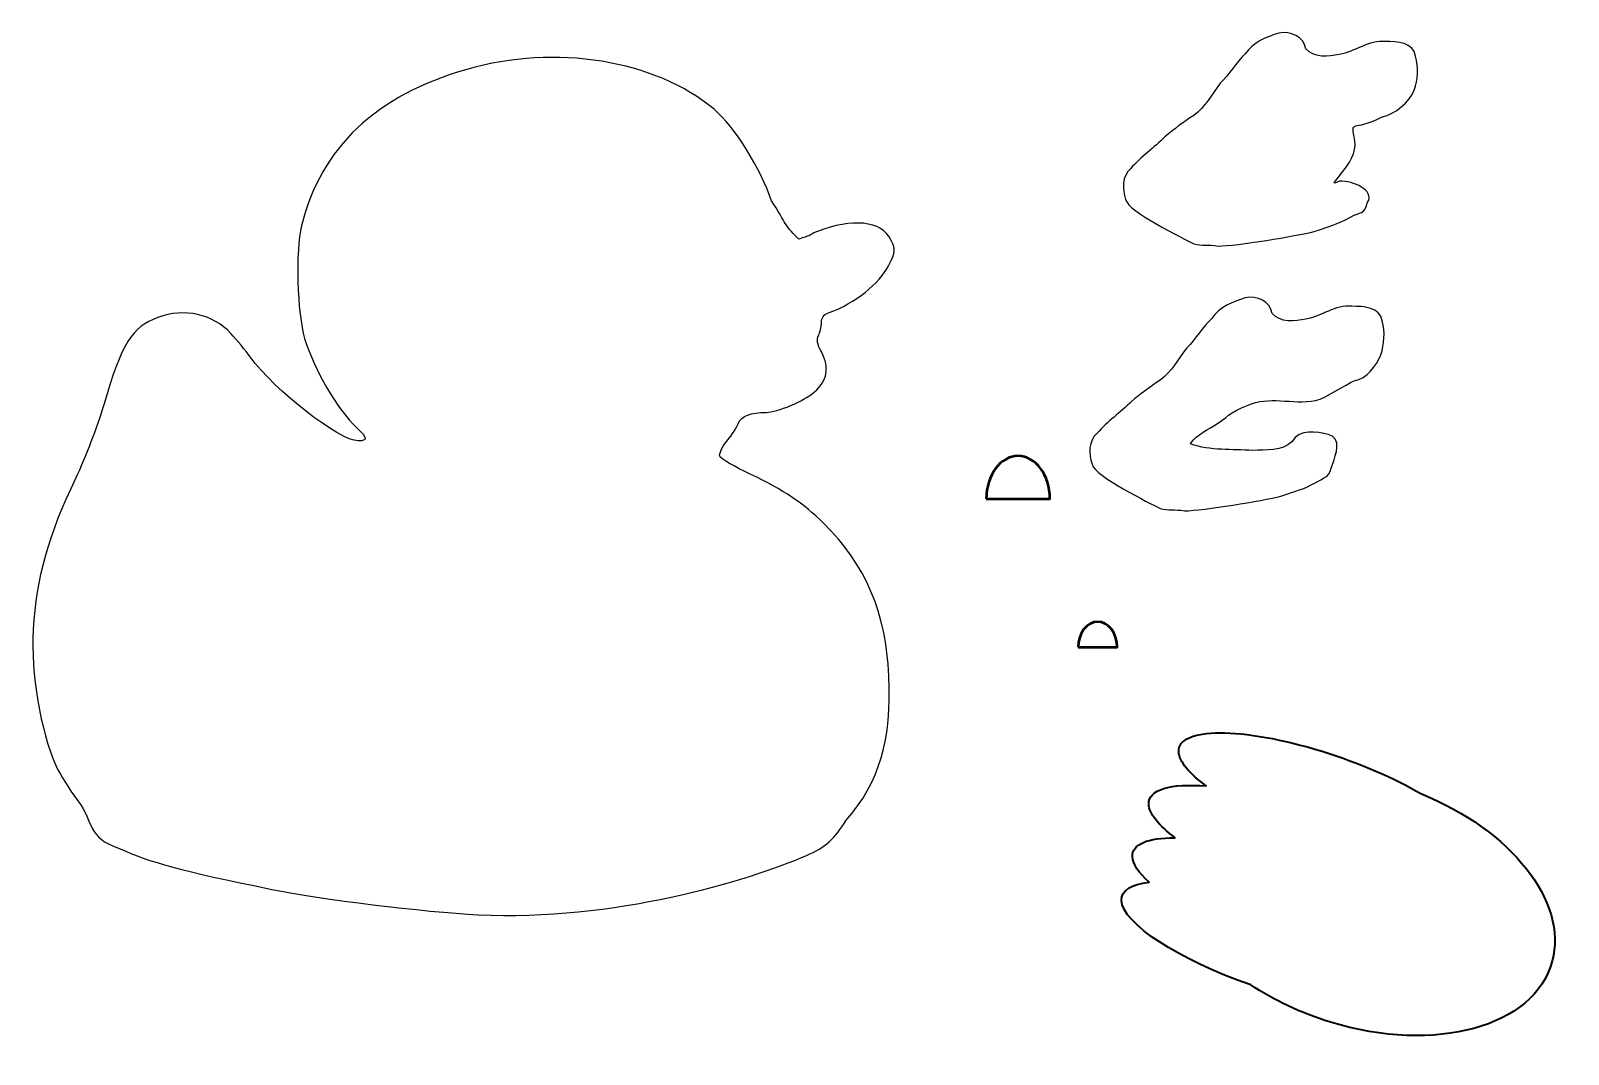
# Model space of a CAD drawing. Header units: centimetres. Extents: x -8.3 to 5.9, y -5.9 to 3.6.
import ezdxf

# ---------------------------------------------------------------- set-up
doc = ezdxf.new("R2010")
doc.units = ezdxf.units.CM
doc.header["$MEASUREMENT"] = 0
doc.layers.add('Layer 1', color=7, linetype='Continuous')

msp = doc.modelspace()

# ---------------------------------------------------------------- linework, layer by layer
at = {"layer": 'Layer 1', "lineweight": 25}
for points, knots in [([(3.82415, 2.24251), (3.94945, 2.24585), (4.1513, 2.15698), (4.08421, 2.04563), (4.08421, 2.04563), (4.04526, 1.91674), (4.02632, 1.96552), (3.92613, 1.90871), (3.92613, 1.90871), (3.76527, 1.82002), (3.7575, 1.8379), (3.58816, 1.7728), (3.58816, 1.7728), (3.41629, 1.73363), (2.87087, 1.64083), (2.69548, 1.6378), (2.69548, 1.6378), (2.59655, 1.6564), (2.54822, 1.63654), (2.46864, 1.65947), (2.46864, 1.65947), (2.37289, 1.71044), (1.85902, 1.95746), (1.83618, 2.07095), (1.83618, 2.07095), (1.80304, 2.16473), (1.80089, 2.28902), (1.88272, 2.35927), (1.88272, 2.35927), (1.97887, 2.46772), (2.09893, 2.55179), (2.2015, 2.65414), (2.2015, 2.65414), (2.28795, 2.72304), (2.3729, 2.79417), (2.46884, 2.85015), (2.46884, 2.85015), (2.57458, 2.93067), (2.63597, 3.04788), (2.71442, 3.15119), (2.71442, 3.15119), (2.801, 3.23572), (2.85986, 3.3431), (2.94831, 3.42591), (2.94831, 3.42591), (3.01911, 3.53051), (3.14303, 3.58121), (3.25883, 3.61611), (3.25883, 3.61611), (3.36772, 3.63844), (3.48978, 3.58803), (3.50985, 3.4704), (3.50985, 3.4704), (3.58165, 3.3851), (3.72144, 3.3948), (3.82062, 3.41897), (3.82062, 3.41897), (3.96673, 3.44264), (4.09434, 3.55415), (4.24994, 3.5377), (4.24994, 3.5377), (4.354, 3.53781), (4.51304, 3.53251), (4.52928, 3.4013), (4.52928, 3.4013), (4.5585, 3.29638), (4.55283, 3.18785), (4.51739, 3.08552), (4.51739, 3.08552), (4.47206, 2.9781), (4.34036, 2.86386), (4.2188, 2.83802), (4.2188, 2.83802), (3.94422, 2.69312), (3.92323, 2.83277), (3.96479, 2.61756), (3.96479, 2.61756), (4.00635, 2.40235), (3.64269, 2.15154), (3.82417, 2.24253), (3.82417, 2.24253), (3.82417, 2.24253), (3.82415, 2.24251), (3.82415, 2.24251)], [0, 0, 0, 0, 0.04545455, 0.04545455, 0.04545455, 0.04545455, 0.09090909, 0.09090909, 0.09090909, 0.09090909, 0.13636364, 0.13636364, 0.13636364, 0.13636364, 0.18181818, 0.18181818, 0.18181818, 0.18181818, 0.22727273, 0.22727273, 0.22727273, 0.22727273, 0.27272727, 0.27272727, 0.27272727, 0.27272727, 0.31818182, 0.31818182, 0.31818182, 0.31818182, 0.36363636, 0.36363636, 0.36363636, 0.36363636, 0.40909091, 0.40909091, 0.40909091, 0.40909091, 0.45454545, 0.45454545, 0.45454545, 0.45454545, 0.5, 0.5, 0.5, 0.5, 0.54545455, 0.54545455, 0.54545455, 0.54545455, 0.59090909, 0.59090909, 0.59090909, 0.59090909, 0.63636364, 0.63636364, 0.63636364, 0.63636364, 0.68181818, 0.68181818, 0.68181818, 0.68181818, 0.72727273, 0.72727273, 0.72727273, 0.72727273, 0.77272727, 0.77272727, 0.77272727, 0.77272727, 0.81818182, 0.81818182, 0.81818182, 0.81818182, 0.86363636, 0.86363636, 0.86363636, 0.86363636, 0.90909091, 0.90909091, 0.90909091, 0.90909091, 1, 1, 1, 1]), ([(-4.17846, -4.5715), (-4.67236, -4.54715), (-5.65416, -4.42662), (-6.09441, -4.33629), (-6.09441, -4.33629), (-6.94993, -4.16075), (-7.22248, -4.08763), (-7.51416, -3.95538), (-7.51416, -3.95538), (-7.81988, -3.84906), (-7.74112, -3.72382), (-7.89808, -3.51273), (-7.89808, -3.51273), (-7.97419, -3.41364), (-8.06444, -3.26953), (-8.09864, -3.19249), (-8.09864, -3.19249), (-8.24629, -2.85982), (-8.33541, -2.32973), (-8.31203, -1.92319), (-8.31203, -1.92319), (-8.28421, -1.4394), (-8.17939, -1.06556), (-7.91713, -0.51475), (-7.91713, -0.51475), (-7.83052, -0.33285), (-7.71373, -0.02724), (-7.65758, 0.16438), (-7.65758, 0.16438), (-7.48944, 0.73827), (-7.39751, 0.88645), (-7.15414, 0.9758), (-7.15414, 0.9758), (-6.90668, 1.06665), (-6.64447, 1.00888), (-6.47662, 0.82652), (-6.47662, 0.82652), (-6.42045, 0.7655), (-6.33961, 0.66795), (-6.29698, 0.60974), (-6.29698, 0.60974), (-6.06572, 0.29402), (-5.46769, -0.17078), (-5.29274, -0.17078), (-5.29274, -0.17078), (-5.20284, -0.17078), (-5.20549, -0.14497), (-5.30518, -0.05005), (-5.30518, -0.05005), (-5.49347, 0.12924), (-5.70017, 0.48301), (-5.79116, 0.78172), (-5.79116, 0.78172), (-5.86116, 1.01149), (-5.8773, 1.59746), (-5.81997, 1.82752), (-5.81997, 1.82752), (-5.63857, 2.55554), (-5.13112, 3.03533), (-4.28429, 3.27952), (-4.28429, 3.27952), (-3.46093, 3.51694), (-2.53194, 3.36706), (-1.9871, 2.90891), (-1.9871, 2.90891), (-1.79801, 2.74991), (-1.55326, 2.35894), (-1.45501, 2.05893), (-1.45501, 2.05893), (-1.32031, 1.86182), (-1.35995, 1.85749), (-1.20025, 1.70267), (-1.20025, 1.70267), (-1.00378, 1.76771), (-1.14764, 1.72843), (-1.02607, 1.77454), (-1.02607, 1.77454), (-0.7062, 1.89585), (-0.43284, 1.88221), (-0.3419, 1.69055), (-0.3419, 1.69055), (-0.29939, 1.60096), (-0.30012, 1.59375), (-0.36517, 1.46077), (-0.36517, 1.46077), (-0.44807, 1.29133), (-0.68236, 1.10464), (-0.91748, 1.02067), (-0.91748, 1.02067), (-0.97144, 1.0014), (-0.99024, 0.97698), (-0.99024, 0.92615), (-0.99024, 0.92615), (-0.99024, 0.88845), (-1.00226, 0.83516), (-1.01694, 0.80772), (-1.01694, 0.80772), (-1.03702, 0.7702), (-1.02975, 0.73117), (-0.98761, 0.65032), (-0.98761, 0.65032), (-0.91323, 0.50762), (-0.93503, 0.38911), (-1.05504, 0.28374), (-1.05504, 0.28374), (-1.15048, 0.19994), (-1.40129, 0.0938), (-1.50387, 0.0938), (-1.50387, 0.0938), (-1.6454, 0.0938), (-1.73541, 0.05939), (-1.75949, -0.00392), (-1.75949, -0.00392), (-1.77284, -0.03902), (-1.82104, -0.11413), (-1.8666, -0.17083), (-1.8666, -0.17083), (-1.91397, -0.22978), (-1.9429, -0.29097), (-1.93416, -0.31375), (-1.93416, -0.31375), (-1.92575, -0.33566), (-1.79626, -0.41147), (-1.64639, -0.48223), (-1.64639, -0.48223), (-1.34356, -0.6252), (-1.15409, -0.75215), (-0.97071, -0.93494), (-0.97071, -0.93494), (-0.57655, -1.32785), (-0.3915, -1.76038), (-0.36319, -2.35499), (-0.36319, -2.35499), (-0.33496, -2.9478), (-0.45187, -3.34171), (-0.76067, -3.69422), (-0.76067, -3.69422), (-0.86727, -3.86344), (-0.9524, -3.94776), (-1.12843, -4.02065), (-1.12843, -4.02065), (-1.6718, -4.25761), (-2.92354, -4.63336), (-4.17848, -4.57148), (-4.17848, -4.57148), (-4.17848, -4.57148), (-4.17846, -4.5715), (-4.17846, -4.5715)], [0, 0, 0, 0, 0.02631579, 0.02631579, 0.02631579, 0.02631579, 0.05263158, 0.05263158, 0.05263158, 0.05263158, 0.07894737, 0.07894737, 0.07894737, 0.07894737, 0.10526316, 0.10526316, 0.10526316, 0.10526316, 0.13157895, 0.13157895, 0.13157895, 0.13157895, 0.15789474, 0.15789474, 0.15789474, 0.15789474, 0.18421053, 0.18421053, 0.18421053, 0.18421053, 0.21052632, 0.21052632, 0.21052632, 0.21052632, 0.23684211, 0.23684211, 0.23684211, 0.23684211, 0.26315789, 0.26315789, 0.26315789, 0.26315789, 0.28947368, 0.28947368, 0.28947368, 0.28947368, 0.31578947, 0.31578947, 0.31578947, 0.31578947, 0.34210526, 0.34210526, 0.34210526, 0.34210526, 0.36842105, 0.36842105, 0.36842105, 0.36842105, 0.39473684, 0.39473684, 0.39473684, 0.39473684, 0.42105263, 0.42105263, 0.42105263, 0.42105263, 0.44736842, 0.44736842, 0.44736842, 0.44736842, 0.47368421, 0.47368421, 0.47368421, 0.47368421, 0.5, 0.5, 0.5, 0.5, 0.52631579, 0.52631579, 0.52631579, 0.52631579, 0.55263158, 0.55263158, 0.55263158, 0.55263158, 0.57894737, 0.57894737, 0.57894737, 0.57894737, 0.60526316, 0.60526316, 0.60526316, 0.60526316, 0.63157895, 0.63157895, 0.63157895, 0.63157895, 0.65789474, 0.65789474, 0.65789474, 0.65789474, 0.68421053, 0.68421053, 0.68421053, 0.68421053, 0.71052632, 0.71052632, 0.71052632, 0.71052632, 0.73684211, 0.73684211, 0.73684211, 0.73684211, 0.76315789, 0.76315789, 0.76315789, 0.76315789, 0.78947368, 0.78947368, 0.78947368, 0.78947368, 0.81578947, 0.81578947, 0.81578947, 0.81578947, 0.84210526, 0.84210526, 0.84210526, 0.84210526, 0.86842105, 0.86842105, 0.86842105, 0.86842105, 0.89473684, 0.89473684, 0.89473684, 0.89473684, 0.92105263, 0.92105263, 0.92105263, 0.92105263, 0.94736842, 0.94736842, 0.94736842, 0.94736842, 1, 1, 1, 1]), ([(2.97498, 0.16025), (2.7834, 0.09034), (2.78614, 0.04631), (2.65415, -0.0319), (2.65415, -0.0319), (2.58338, -0.06894), (2.44622, -0.15711), (2.43861, -0.19915), (2.43861, -0.19915), (2.62427, -0.26638), (2.82409, -0.24292), (3.01633, -0.26107), (3.01633, -0.26107), (3.13583, -0.24898), (3.29157, -0.2706), (3.38008, -0.17821), (3.38008, -0.17821), (3.4567, -0.05682), (3.60436, -0.08345), (3.7217, -0.11273), (3.7217, -0.11273), (3.847, -0.1452), (3.78853, -0.30137), (3.75987, -0.38069), (3.75987, -0.38069), (3.72092, -0.50958), (3.71479, -0.49283), (3.6146, -0.54964), (3.6146, -0.54964), (3.45374, -0.63833), (3.44597, -0.62045), (3.27663, -0.68555), (3.27663, -0.68555), (3.10476, -0.72472), (2.55934, -0.81752), (2.38395, -0.82055), (2.38395, -0.82055), (2.28502, -0.80195), (2.23669, -0.82181), (2.15711, -0.79888), (2.15711, -0.79888), (2.06136, -0.74791), (1.54749, -0.50089), (1.52465, -0.3874), (1.52465, -0.3874), (1.49151, -0.29362), (1.48936, -0.16933), (1.57119, -0.09908), (1.57119, -0.09908), (1.66734, 0.00937), (1.7874, 0.09344), (1.88997, 0.19579), (1.88997, 0.19579), (1.97642, 0.26469), (2.06137, 0.33582), (2.15731, 0.3918), (2.15731, 0.3918), (2.26305, 0.47232), (2.32444, 0.58953), (2.40289, 0.69284), (2.40289, 0.69284), (2.48947, 0.77737), (2.54833, 0.88475), (2.63678, 0.96756), (2.63678, 0.96756), (2.70758, 1.07216), (2.8315, 1.12286), (2.9473, 1.15776), (2.9473, 1.15776), (3.05619, 1.18009), (3.17825, 1.12968), (3.19832, 1.01205), (3.19832, 1.01205), (3.27012, 0.92675), (3.40991, 0.93645), (3.50909, 0.96062), (3.50909, 0.96062), (3.6552, 0.98429), (3.78281, 1.0958), (3.93841, 1.07935), (3.93841, 1.07935), (4.04247, 1.07946), (4.20151, 1.07416), (4.21775, 0.94295), (4.21775, 0.94295), (4.24697, 0.83803), (4.2413, 0.7295), (4.20586, 0.62717), (4.20586, 0.62717), (4.16053, 0.51975), (4.08008, 0.41192), (3.95852, 0.38607), (3.95852, 0.38607), (3.87855, 0.3547), (3.70671, 0.23166), (3.59967, 0.20387), (3.59967, 0.20387), (3.37976, 0.16508), (3.15937, 0.25073), (2.97499, 0.16027), (2.97499, 0.16027), (2.97499, 0.16027), (2.97498, 0.16025), (2.97498, 0.16025)], [0, 0, 0, 0, 0.03703704, 0.03703704, 0.03703704, 0.03703704, 0.07407407, 0.07407407, 0.07407407, 0.07407407, 0.11111111, 0.11111111, 0.11111111, 0.11111111, 0.14814815, 0.14814815, 0.14814815, 0.14814815, 0.18518519, 0.18518519, 0.18518519, 0.18518519, 0.22222222, 0.22222222, 0.22222222, 0.22222222, 0.25925926, 0.25925926, 0.25925926, 0.25925926, 0.2962963, 0.2962963, 0.2962963, 0.2962963, 0.33333333, 0.33333333, 0.33333333, 0.33333333, 0.37037037, 0.37037037, 0.37037037, 0.37037037, 0.40740741, 0.40740741, 0.40740741, 0.40740741, 0.44444444, 0.44444444, 0.44444444, 0.44444444, 0.48148148, 0.48148148, 0.48148148, 0.48148148, 0.51851852, 0.51851852, 0.51851852, 0.51851852, 0.55555556, 0.55555556, 0.55555556, 0.55555556, 0.59259259, 0.59259259, 0.59259259, 0.59259259, 0.62962963, 0.62962963, 0.62962963, 0.62962963, 0.66666667, 0.66666667, 0.66666667, 0.66666667, 0.7037037, 0.7037037, 0.7037037, 0.7037037, 0.74074074, 0.74074074, 0.74074074, 0.74074074, 0.77777778, 0.77777778, 0.77777778, 0.77777778, 0.81481481, 0.81481481, 0.81481481, 0.81481481, 0.85185185, 0.85185185, 0.85185185, 0.85185185, 0.88888889, 0.88888889, 0.88888889, 0.88888889, 0.92592593, 0.92592593, 0.92592593, 0.92592593, 1, 1, 1, 1])]:
    msp.add_open_spline(points, degree=3, knots=knots, dxfattribs=at)
at = {"layer": 'Layer 1', "lineweight": 50}
for points in [[(0.54127, -0.71), (0.54127, -0.48943), (0.67376, -0.31057), (0.83713, -0.31057), (0.83713, -0.31057), (1.0005, -0.31057), (1.13299, -0.48943), (1.13299, -0.70999), (1.13299, -0.70999), (1.13299, -0.70999), (0.54127, -0.71), (0.54127, -0.71)], [(1.39517, -2.08611), (1.39516, -1.95611), (1.47615, -1.8507), (1.57601, -1.8507), (1.57601, -1.8507), (1.67588, -1.8507), (1.75686, -1.95611), (1.75686, -2.0861), (1.75686, -2.0861), (1.75686, -2.0861), (1.39517, -2.08611), (1.39517, -2.08611)]]:
    msp.add_open_spline(points, degree=3, knots=[0, 0, 0, 0, 0.25, 0.25, 0.25, 0.25, 0.5, 0.5, 0.5, 0.5, 1, 1, 1, 1], dxfattribs=at)
at = {"layer": 'Layer 1', "lineweight": 35}
msp.add_open_spline([(2.71243, -2.88266), (2.47123, -2.88351), (2.32421, -2.94221), (2.32916, -3.05874), (2.32916, -3.05874), (2.33298, -3.14865), (2.42704, -3.25983), (2.58335, -3.37568), (2.58335, -3.37568), (2.25465, -3.35002), (2.04462, -3.40667), (2.05053, -3.54569), (2.05053, -3.54569), (2.05426, -3.63353), (2.14403, -3.74177), (2.29391, -3.85473), (2.29391, -3.85473), (2.2937, -3.85532), (2.29356, -3.85596), (2.29334, -3.85655), (2.29334, -3.85655), (2.04522, -3.85553), (1.89367, -3.91423), (1.8987, -4.03263), (1.8987, -4.03263), (1.90162, -4.10139), (1.95757, -4.18262), (2.05337, -4.26882), (2.05337, -4.26882), (1.88888, -4.28736), (1.79347, -4.34447), (1.79748, -4.43883), (1.79748, -4.43883), (1.80663, -4.65414), (2.33051, -4.99087), (2.99846, -5.22268), (2.99846, -5.22268), (3.21192, -5.36473), (3.46187, -5.48423), (3.7377, -5.56876), (3.7377, -5.56876), (4.71141, -5.86716), (5.63382, -5.61453), (5.79791, -5.0041), (5.79791, -5.0041), (5.94773, -4.44673), (5.41336, -3.78427), (4.57816, -3.44612), (4.57816, -3.44612), (4.33503, -3.30331), (4.01319, -3.16236), (3.66207, -3.05389), (3.66207, -3.05389), (3.28906, -2.93866), (2.95363, -2.88182), (2.71243, -2.88267), (2.71243, -2.88267), (2.71243, -2.88267), (2.71243, -2.88266), (2.71243, -2.88266)], degree=3, knots=[0, 0, 0, 0, 0.0625, 0.0625, 0.0625, 0.0625, 0.125, 0.125, 0.125, 0.125, 0.1875, 0.1875, 0.1875, 0.1875, 0.25, 0.25, 0.25, 0.25, 0.3125, 0.3125, 0.3125, 0.3125, 0.375, 0.375, 0.375, 0.375, 0.4375, 0.4375, 0.4375, 0.4375, 0.5, 0.5, 0.5, 0.5, 0.5625, 0.5625, 0.5625, 0.5625, 0.625, 0.625, 0.625, 0.625, 0.6875, 0.6875, 0.6875, 0.6875, 0.75, 0.75, 0.75, 0.75, 0.8125, 0.8125, 0.8125, 0.8125, 0.875, 0.875, 0.875, 0.875, 1, 1, 1, 1], dxfattribs=at)

doc.saveas('drawing.dxf')
